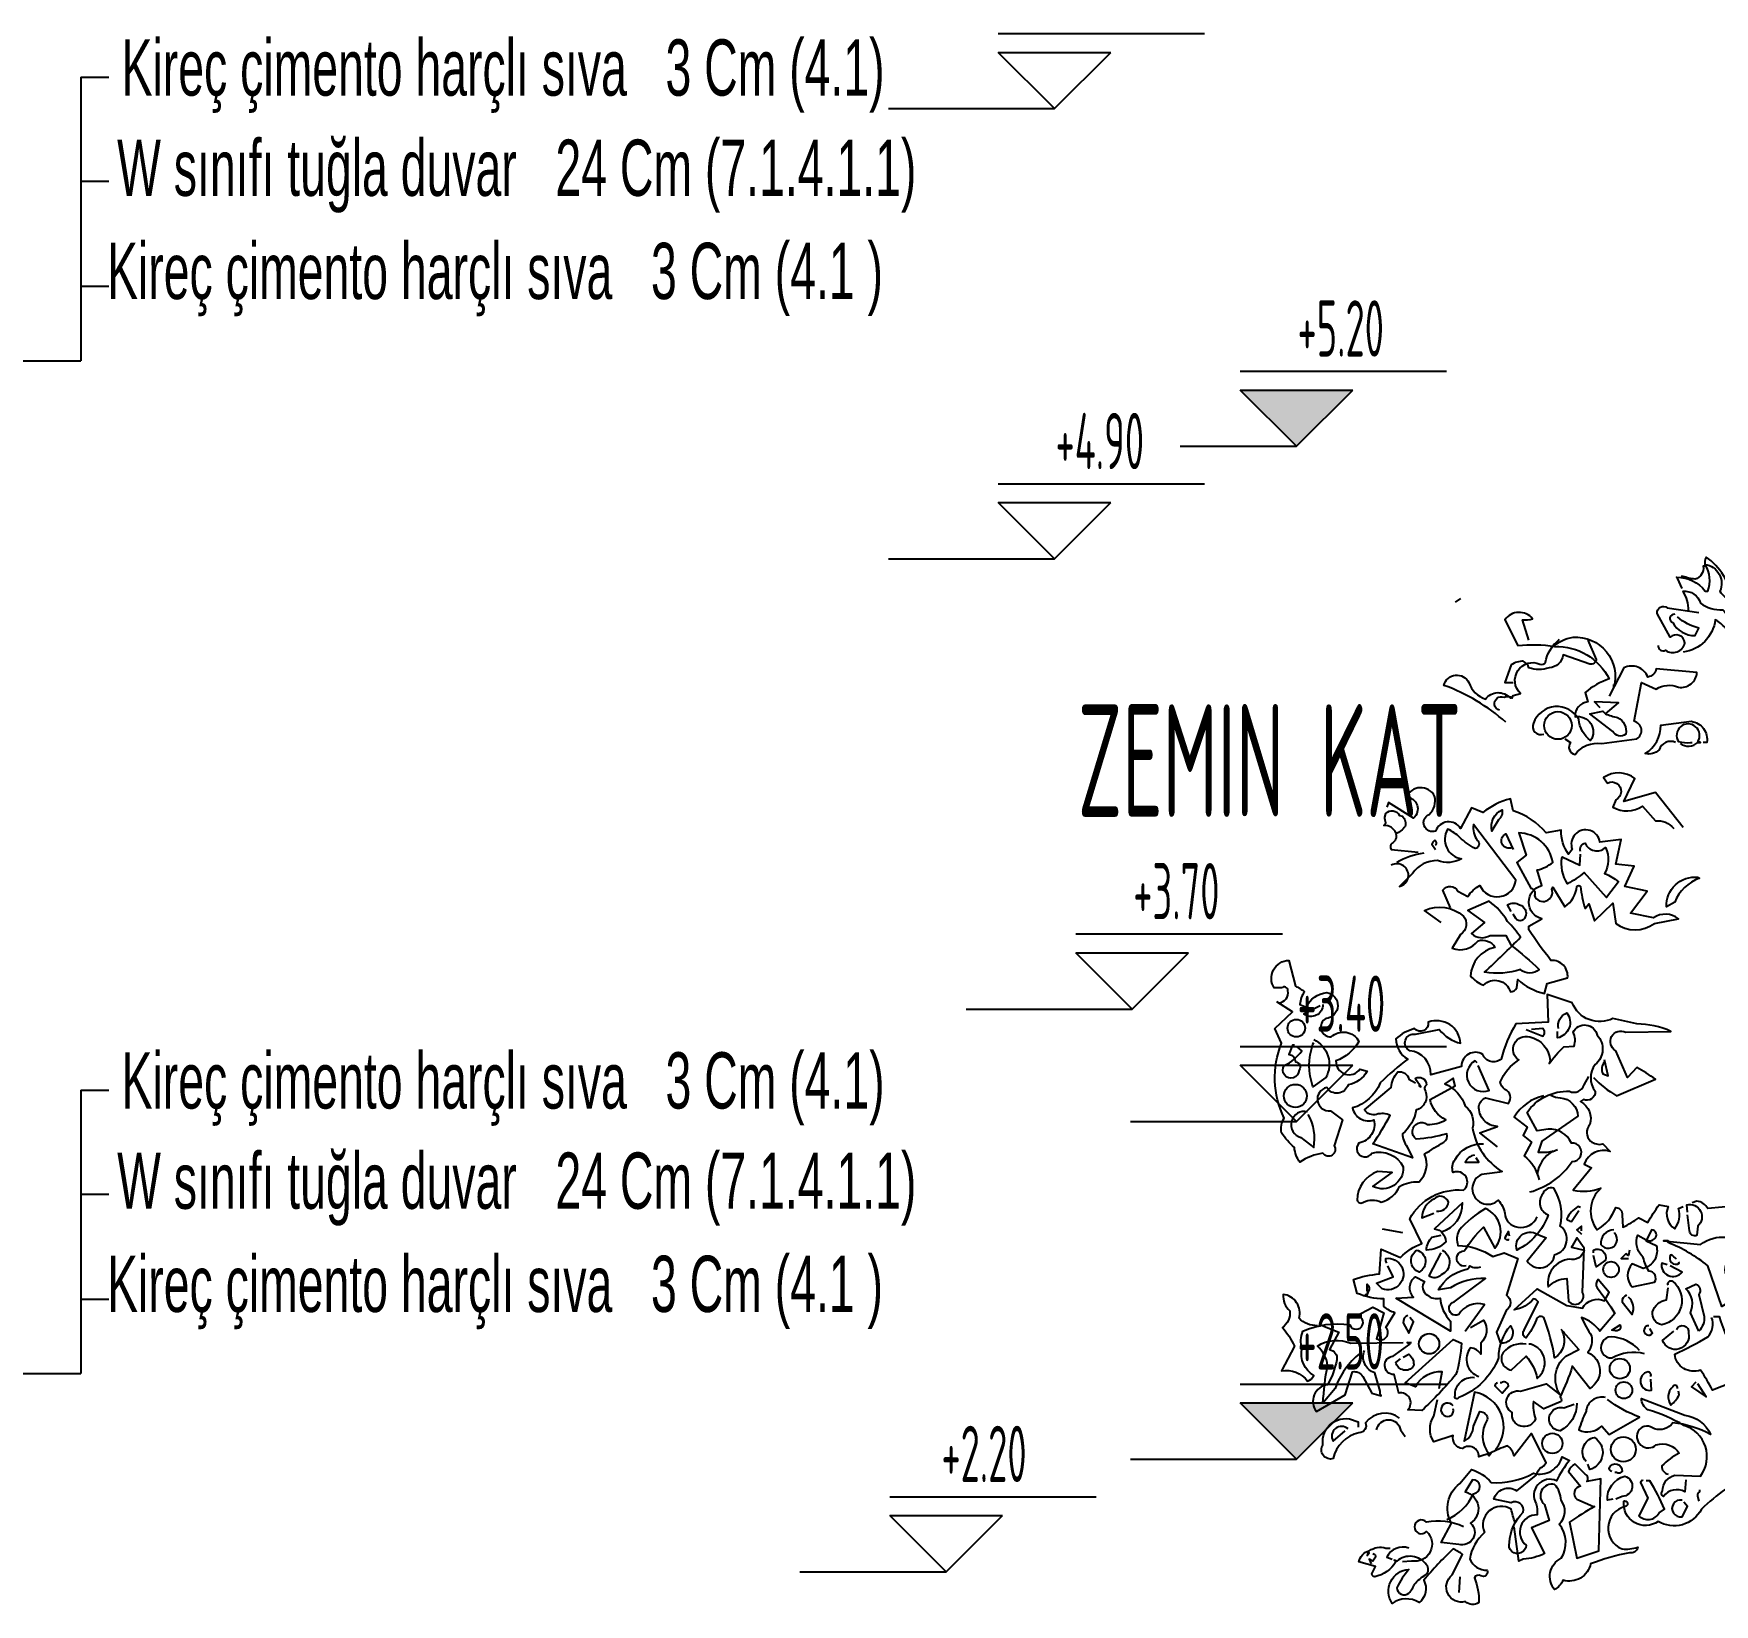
# Model space of a CAD drawing. Extents: x 41749 to 92598, y -24291 to 29432.
# Drawn here: x 73859.2 to 74307.1, y -23156.9 to -22738.2 of the extents above; entities that cross this region are included whole.
import ezdxf

# ---------------------------------------------------------------- set-up
doc = ezdxf.new("R2010")
doc.units = 0
doc.header["$MEASUREMENT"] = 0
doc.layers.get('0').update_dxf_attribs({"linetype": 'CONTINUOUS'})
doc.layers.add('SIVA', color=7, linetype='CONTINUOUS')
doc.styles.add('OLCU', font='isocpeur.ttf', dxfattribs={"width": 0.59})

# ---------------------------------------------------------------- blocks, each defined once
blk = doc.blocks.new('agç2')
at = {"color": 0}
for points in [[(-9.86, 117.97), (-10.16, 118.63), (-10.22, 118.69, -0.240921), (-8.37, 117.79), (-8.19, 117.79, 0.236053), (-8.37, 119.52, -0.5), (-7.41, 117.79, 0.236053), (-6.63, 117.25, 0.211075), (-8.31, 120, 0.162277), (-8.37, 119.4), (-8.49, 119.4, -0.383194), (-9.02, 118.57, -0.056625), (-9.8, 118.75), (-9.92, 118.75)], [(-9.44, 116.53, 0.143021), (-9.8, 117.79, -0.358047), (-8.67, 117.01, 0.172546), (-7.23, 116.59, -0.123093), (-6.63, 115.7), (-4.9, 116.47, -0.40274), (-7.05, 115.4, 0.082748), (-7.71, 115.94, -0.343094), (-9.8, 113.84)], [(-11.41, 114.26, 0.566177), (-10.94, 113.96, 0.534058), (-9.68, 114.44, 0.630219), (-10.64, 114.8), (-11.47, 116.35, -0.679398), (-10.82, 116.71), (-8.78, 116.41)], [(-19.78, 114.62), (-20.2, 115.94, 0.123093), (-19.54, 116, 0.499542), (-21.33, 115.94), (-20.5, 114.26, -0.074951), (-18.11, 114.2, -0.294968), (-14.58, 112.11, 0.096375), (-16.14, 111.22), (-15.96, 110.62, 0.398468), (-16.79, 109.66, -0.659393), (-15.78, 108.11, -0.217575), (-16.55, 109.48, 0.649521), (-19.48, 109.24, 0.661377), (-18.82, 108.53)], [(-10.34, 116.29, 0.926025), (-10.46, 115.76, 0.286789), (-9.02, 114.92), (-8.78, 115.4, -0.120178), (-10.16, 116.12)], [(-21.69, 110.08, -1.044418), (-21.39, 110.92, -0.323349), (-20.86, 110.86), (-20.8, 111.04), (-20.32, 111.16, -0.840088), (-19.06, 113.07, 0.4142), (-18.71, 113.19, -0.154678), (-17.87, 114.62), (-17.81, 114.68)], [(-15.96, 114.62), (-15.42, 113.37, -0.489075), (-15.84, 113.07), (-17.57, 113.67, -0.380188), (-18.47, 112.83, -0.181808), (-19.78, 112.83, 0.224854), (-20.14, 113.25, 0.162277), (-20.92, 113.01), (-21.33, 111.87), (-20.8, 111.87)], [(-18.11, 114.38), (-18.11, 114.2), (-18.11, 114.38), (-18.29, 114.14, -0.162277), (-16.91, 114.8, -0.516235), (-14.28, 111.57), (-14.28, 111.75)], [(-21.27, 109.3, 0.094757), (-25.28, 111.69, -0.699951), (-23.67, 111.87, 0.222214), (-22.59, 110.8, -0.480621), (-20.98, 110.86), (-20.92, 110.92)], [(-17.45, 108.23), (-17.09, 107.99, 0.54657), (-16.79, 107.21, -0.272095), (-15.06, 107.93), (-12.79, 108.23, 0.677032), (-12.97, 109.36), (-12.49, 111.87), (-11.53, 111.45, -0.248367), (-10.1, 111.57, 0.452606), (-8.9, 112.53), (-11.53, 112.77, -0.333328), (-12.07, 112.23, 0.430618), (-13.63, 112.83), (-14.58, 110.98)], [(-14.82, 109.84, 0.021729), (-14.04, 109.6, -0.356949), (-13.51, 108.53, -0.482147), (-14.34, 108.71), (-15.84, 109.84), (-15, 110.02), (-14.82, 109.84)], [(-10.28, 107.99, 0.453766), (-11.35, 107.51, -0.265564), (-12.25, 107.27, 0.264557), (-11.24, 109.12), (-9.26, 109.36, -0.415939), (-8.25, 107.99), (-8.49, 107.99)], [(-9.98, 107.93, 0.366302), (-8.84, 107.99), (-8.67, 107.99), (-8.84, 108.05, 1.810471), (-10.1, 108.05, 0.099014), (-9.32, 107.99), (-9.2, 107.99)], [(-9.8, 102.49), (-11.59, 104.76), (-13.63, 104.16), (-12.91, 105.66, 0.323273), (-14.94, 105.72), (-14.7, 105.36, -1.034378), (-14.16, 104.28), (-14.34, 103.8, 0.280991), (-12.43, 103.86), (-11.59, 102.91, -0.26123), (-10.4, 102.43)], [(-25.46, 96.33), (-26.53, 97.11, -0.294098), (-24.02, 96.75, -0.441696), (-24.2, 95.56), (-24.74, 94.66, 0.332855), (-23.07, 95.14, -0.375732), (-21.99, 94.72, 0.339447), (-23.55, 92.87, 0.128281), (-22.71, 92.27, -0.578079), (-20.98, 91.85, 0.276978), (-20.56, 92.09), (-20.5, 92.63, 0.124008), (-18.76, 91.73), (-18.59, 92.39), (-17.27, 92.75, 0.463104), (-18.35, 93.88, -0.025284), (-19.78, 95.86), (-19.78, 96.1), (-18.94, 96.57, -0.779266), (-18.94, 98.73), (-19.24, 99.74, 0.118973), (-18.23, 100.22, 0.363647), (-20.44, 102.13), (-19.96, 100.7), (-20.56, 100.22), (-19.66, 98.55, -0.5), (-19.42, 98.07, 0.970154), (-18.29, 98.49), (-18.23, 98.61), (-17.45, 97.35, 0.208466), (-16.67, 98.67, -0.5), (-16.43, 98.67, 0.056854), (-16.14, 97.23), (-15.9, 97.53), (-15.54, 96.45), (-14.34, 97.59), (-14.16, 96.27, 0.333328), (-11.65, 96.27), (-10.1, 96.57, 0.334427), (-11.71, 96.63), (-13.21, 96.93), (-12.13, 98.37), (-13.57, 98.67), (-12.97, 99.98), (-14.16, 100.1), (-13.8, 101.71), (-15.18, 101.53, 1.125015), (-16.97, 101.06), (-17.21, 100.76, -0.162277), (-17.69, 102.31), (-18.65, 102.13, 0.14122), (-20.8, 103.57), (-20.98, 104.34, 0.106674), (-22.77, 103.45), (-23.49, 103.75), (-24.2, 102.43, 0.62291), (-25.82, 102.25, -0.972748), (-26.24, 103.33, 0.276978), (-25.88, 104.52, 0.613373), (-27.73, 104.46, -0.688248), (-27.25, 103.09), (-28.86, 104.1), (-28.98, 103.8)], [(-28.39, 102.13, 0.326447), (-29.16, 102.61), (-29.04, 102.79, -0.099014), (-29.1, 103.15), (-29.04, 103.39, -0.522827), (-28.15, 103.27), (-27.97, 103.21, -0.276978), (-27.79, 102.55, -0.123093), (-28.39, 102.07, -0.350769), (-28.63, 101.47, 0.4142), (-28.69, 101.06), (-26.95, 100.88)], [(-22.11, 102.37), (-22.17, 102.25, -0.369919), (-21.51, 103.63, -0.265564), (-21.75, 102.97), (-22.11, 102.37)], [(-24.86, 97.29), (-25.34, 98.43, -0.563461), (-24.38, 98.37), (-23.73, 98.01, -0.132751), (-22.95, 98.73, 0.770752), (-20.62, 99.08), (-23.37, 102.67, 0.176163), (-23.13, 101.65, -0.659393), (-23.25, 101.12, -0.051254), (-24.26, 101.83, 0.123093), (-25.04, 102.37, 0.535172), (-24.14, 100.46, -0.225418), (-25.7, 100.34, 0.260452), (-27.31, 99.5), (-28.15, 98.67, 1.152542), (-28.69, 100.04)], [(-25.82, 101.35, 0.618027), (-25.88, 101.65, 0.162277), (-26.06, 101.41), (-25.82, 101.06)], [(-20.86, 101.18, -1), (-21.27, 102.07), (-20.8, 101.06)], [(-16.43, 100.94, -0.480621), (-16.14, 101.47, 0.516449), (-14.82, 101.18, -0.249695), (-14.88, 99.5, -0.105927), (-13.98, 98.96), (-14.76, 97.95), (-16.2, 99.56, -0.054871), (-17.27, 98.84, -0.192581), (-17.63, 100.58), (-16.49, 100.04), (-16.43, 100.76)], [(-26.59, 100.82, 0.093063), (-28.33, 100.22)], [(-8.78, 99.2), (-8.73, 99.2, 0.20787), (-10.34, 97.65), (-10.88, 97.35, -0.455139), (-8.84, 99.26), (-8.78, 99.2)], [(-20.92, 94.84, -0.033035), (-19.12, 93.29, -0.399994), (-20.32, 93.29, -0.122452), (-22.65, 93.11, 0.012192), (-20.32, 95.38, 0.056335), (-21.16, 96.39, 0.100357), (-22.35, 97.71), (-23.73, 97.11), (-22.65, 96.33), (-23.49, 95.62, 0.349121), (-22.29, 95.5), (-21.27, 95.5), (-20.92, 94.84)], [(-20.92, 97.05), (-21.16, 97.47, -0.309357), (-20.38, 97.47, -0.468369), (-20.02, 96.69, -0.763794), (-20.68, 96.69), (-20.8, 96.87)], [(-35.98, 91.14, 0.475967), (-35.38, 91.91, 0.663971), (-35.8, 92.09), (-36.27, 92.09, -0.578598), (-35.32, 93.88), (-34.9, 92.21, -0.062256), (-34.3, 91.85, 0.15036), (-34.6, 91.02), (-34.18, 90.84, -0.28447), (-32.87, 91.79, -0.892212), (-32.93, 90.12, 0.789642), (-32.57, 88.92, -0.497391), (-30.78, 88.63, -0.176483), (-32.27, 87.37, 0.748825), (-30.72, 86.83), (-30.24, 86.71, -0.225281), (-31.49, 85.82, -0.647598), (-32.87, 85.64, 0.955292), (-32.63, 84.14), (-31.85, 83.55), (-32.39, 81.87, -1), (-33.11, 81.39, 0.125122), (-34.6, 80.8, -0.137939), (-34.96, 81.75, -0.062256), (-35.8, 82.71, -0.18132), (-35.62, 83.67, -0.210037), (-35.8, 88.51), (-36.22, 89.46), (-35.08, 90.54), (-36.1, 91.2)], [(-15.6, 86.29, 0.068298), (-14.1, 85.1), (-11.59, 86.18, 0.035156), (-12.79, 86.95), (-13.39, 86.29), (-14.16, 88.03, -0.984375), (-13.51, 89.22), (-10.58, 89.28, 0.108856), (-12.79, 89.76), (-14.34, 90.12, -0.448303), (-16.97, 91.14), (-18.59, 91.67), (-18.53, 89.88), (-20.62, 89.76, 0.080551), (-21.57, 87.49, -0.524551), (-22.77, 87.79, 0.59317), (-24.14, 87.01), (-26.12, 86.47, 0.390503), (-27.49, 88.03, -0.868866), (-27.13, 89.1), (-25.58, 89.4, 0.173203), (-24.2, 88.51, 0.499069), (-26.29, 89.88, -0.72995), (-27.19, 89.46, 0.115616), (-28.39, 88.8, 0.276978), (-27.61, 87.49, 0.033035), (-29.4, 85.94, -0.228363), (-31.2, 84.32, 0.456192), (-29.82, 83.55, -0.433426), (-30.78, 82.05, 1.078903), (-29.94, 81.39, -0.36409), (-27.91, 80.5, -0.580322), (-29.88, 79.24), (-28.63, 80.14), (-29.58, 80.2, 0.321106), (-30.9, 78.35, 0.566177), (-30.48, 78.23, -0.211075), (-29.34, 78.23, 0.243835), (-28.15, 79.24, -0.145935), (-26.89, 79.54, 0.321701), (-26.53, 81.33, -0.013153), (-25.28, 82.11, 0.333328), (-25.1, 82.65, -0.053406), (-27.07, 82.29, -1.029831), (-26.35, 83.25, 0.141342), (-25.16, 83.55, -0.23027), (-26.18, 84.86), (-24.56, 85.76), (-24.68, 86.24), (-25.22, 85.88, -0.215332), (-23.9, 84.44, -0.302765), (-23.43, 83.01, 0.214661), (-21.51, 80.2, -0.032745), (-22.83, 80.02, 1.185196), (-21.75, 78.35, -0.115112), (-21.33, 77.51, 0.379791), (-20.5, 76.61, 0.362045), (-19.24, 77.27)], [(-33.11, 91.02, -0.637756), (-34.36, 90.42), (-33.29, 90.96)], [(-17.87, 89.46, -0.350769), (-17.33, 90.48, -0.561172), (-17.93, 88.86), (-17.93, 89.28)], [(-21.81, 81.81), (-22.95, 82.71), (-21.81, 83.13, -0.43013), (-23.01, 84.44, -0.263626), (-22.59, 84.98), (-21.1, 84.62, 0.489075), (-21.33, 85.52, -0.178345), (-21.63, 86, -0.14975), (-20.44, 87.43, -0.856918), (-19.72, 88.92, -0.338852), (-18.41, 87.37), (-18.47, 87.19, -0.055374), (-17.51, 88.27), (-16.85, 88.33, 0.195877), (-16.91, 89.22, -0.724503), (-15.36, 89.04, -0.43483), (-15.48, 87.13, 0.345184), (-15.48, 85.4, -0.544022), (-16.25, 84.86), (-16.43, 84.74, -0.362045), (-15.84, 83.25, 0.396576), (-15.78, 82.17, 0.236053), (-15, 81.99), (-14.52, 81.51, 0.401123), (-16.2, 80.68), (-15.72, 80.44), (-16.91, 79, 0.137604), (-15.12, 79.12, 0.396027), (-15.36, 76.43, 0.180374), (-14.16, 77.87, -0.463791), (-13.75, 77.39), (-13.69, 76.61, 0.051575), (-12.67, 77.21), (-12.07, 76.91, -0.023788), (-11.35, 78.05), (-10.76, 77.93, 0.368179), (-10.34, 76.49, 0.264557), (-10.1, 77.81), (-9.8, 77.93)], [(-19.96, 89.4), (-18.88, 88.98, 0.5), (-18.88, 89.46), (-19.6, 89.4)], [(-34.96, 88.39), (-35.08, 88.39), (-35.32, 87.79, -0.38205), (-34.9, 87.31, -0.618027), (-34.66, 86.77, -1.341293), (-35.62, 87.07, 0.132751), (-34.48, 88.03), (-34.78, 88.27)], [(-33.71, 88.75, -0.432632), (-32.93, 86.29), (-33.76, 85.7, -0.173904), (-33.76, 88.45), (-33.71, 88.57)], [(-23.13, 87.25), (-23.25, 87.37, 0.940445), (-22.35, 85.46), (-23.07, 87.07)], [(-14.88, 87.31, 0.292984), (-15, 86.53), (-14.64, 86.41), (-14.88, 87.43)], [(-26.89, 85.88), (-26.89, 85.76), (-26.77, 85.7, -0.051575), (-27.13, 86.24, -0.580322), (-26.41, 85.82, 0.442368), (-26.47, 85.4, -0.445358), (-27.07, 84.2, -0.177689), (-27.97, 82.65, 0.15036), (-27.67, 81.81), (-27.31, 81.1), (-29.88, 81.99, 0.019806), (-28.75, 83.84, 0.195877), (-29.64, 83.9, -0.32045), (-30.42, 84.2), (-28.69, 85.64, -0.171616), (-28.27, 86.65, -0.427887), (-27.55, 86.18), (-27.13, 85.94)], [(-19.72, 78.88, 0.179703), (-16.97, 80.86, 1.048752), (-17.03, 82.05, 0.319077), (-18.53, 82.95), (-19.24, 82.83), (-19.9, 84.02, -0.261322), (-17.15, 85.4, 0.45993), (-16.2, 85.82), (-15.9, 86.35)], [(-18.82, 85.1, 0.203552), (-20.74, 83.73), (-19.9, 83.07), (-20.14, 82.53), (-19.6, 82.11), (-20.08, 81.22, -0.169113), (-19.12, 79.66)], [(-18.35, 85.16, 0.15036), (-17.75, 84.98, -0.384125), (-16.61, 83.78), (-18.94, 82.17), (-19.18, 81.45, 0.045349), (-18.23, 81.51), (-17.93, 81.63)], [(-34.12, 84.08, 0.975662), (-34.54, 82.41), (-33.71, 81.75, 0.17128), (-34.06, 83.9)], [(-33.47, 70.22, -0.206955), (-34.66, 70.7, 0.457672), (-35.68, 72.25, 0.243301), (-35.26, 71.18, -0.282349), (-35.74, 70.1, -0.081024), (-34.96, 68.9), (-35.8, 67.29, -0.303375), (-34.12, 66.63, 0.224854), (-33.71, 66.99, -0.311218), (-34.48, 68.73, -0.155243), (-34.42, 69.86, -0.142853), (-31.37, 70.28, 1.280762), (-30.66, 70.76), (-31.02, 70.82), (-29.88, 71.41), (-29.16, 71.06), (-29.64, 69.38, 0.904984), (-29.04, 70.1), (-28.45, 71.06, -0.135742), (-29.16, 71.47), (-29.16, 71.95, -0.08728), (-30.9, 72.31), (-31.14, 73.21, -0.068298), (-29.46, 73.57), (-29.34, 75.18), (-28.09, 74.64, -0.111496), (-26.71, 75.54), (-27.49, 77.15, -0.299683), (-24.02, 79, 0.876053), (-24.68, 80.14, -0.268112), (-24.56, 80.98, -0.290573), (-22.71, 81.99)], [(-23.31, 81.27, 0.25296), (-23.9, 80.8), (-23.01, 80.8), (-23.19, 81.1)], [(-18.29, 81.57), (-18.23, 81.51, 0.247803), (-19.24, 80.02)], [(-25.76, 77.63, 0.403595), (-24.98, 78.23, 0.566177), (-25.94, 78.41, 0.2939), (-26.71, 77.21), (-25.94, 77.51)], [(-19.24, 76.14), (-18.65, 75.9), (-19.9, 74.4, 0.693726), (-18.11, 74.82, 0.640244), (-17.75, 76.67, 0.209961), (-18.17, 79.12, 0.4142), (-18.88, 78.76, 0.502121), (-18.53, 77.39, -0.199463), (-20.56, 75.12, -0.690872), (-19.24, 76.14)], [(-25.4, 76.31, 0.335266), (-24.08, 78.17), (-25.88, 76.49, -0.380188), (-25.16, 75.66, -0.218826), (-26.41, 75.12, -0.173203), (-26.06, 75.96), (-25.46, 76.08)], [(-23.84, 74.1, -1.144211), (-23.96, 75.06, -0.070038), (-22.71, 76.61), (-21.99, 75.24, 0.501633), (-22.59, 77.81, 0.085571), (-24.32, 76.37, 0.186783), (-24.38, 75.42, -0.14386), (-22.11, 74.7), (-21.39, 74.94), (-20.5, 74.58), (-21.22, 72.19, -0.506302), (-21.22, 71.24), (-21.87, 69.8), (-21.63, 69.14, 0.762985), (-20.98, 70.22, 0.185364), (-21.75, 68.13, -0.20929), (-24.32, 65.56, -1), (-24.56, 65.68, -0.463791), (-23.31, 66.87)], [(-16.43, 77.87), (-16.61, 77.93, 0.132751), (-17.33, 77.15, 0.236053), (-17.03, 76.97), (-16.55, 77.69)], [(-3.41, 75.66, -0.923187), (-2.51, 75.06, -0.205933), (-4.42, 75.78, 0.618027), (-4.3, 76.02, 0.123093), (-5.26, 75.9, 0.111496), (-5.02, 74.76, -0.361099), (-6.16, 73.15, -0.656662), (-5.74, 74.76, 0.887543), (-6.69, 73.09, -0.427811), (-7.29, 71.47), (-8.19, 74.1, 0.077148), (-10.76, 75.6), (-10.76, 75.72), (-11.06, 75.72), (-8.67, 75.48, -0.386002), (-5.44, 75.18, 0.310577), (-4.9, 75.66, 0.21463), (-6.16, 76.14, -0.608597), (-6.33, 77.99), (-8.19, 77.81, 0.236053), (-8.9, 78.29), (-9.2, 78.17)], [(-9.5, 77.57), (-9.56, 78.05, -0.775711), (-8.84, 76.67), (-8.9, 76.08, -0.566177), (-9.38, 76.37), (-9.5, 77.39)], [(-21.04, 76.02), (-21.1, 76.31), (-21.33, 75.9, 0.4142), (-21.1, 75.78), (-21.1, 75.84)], [(-14.28, 76.43, 0.437042), (-15.12, 75.48, 1.073196), (-14.22, 76.2), (-14.22, 76.25)], [(-12.19, 75.78, 0.323349), (-11.65, 75.84, 0.697281), (-11.83, 76.43), (-12.19, 75.72), (-11.53, 75.42, -0.421158), (-12.37, 73.92), (-13.09, 74.22, 0.400543), (-13.09, 72.73), (-11.65, 73.03, 0.60791), (-12.01, 73.75, -0.092926), (-12.37, 74.64, -0.257919), (-12.79, 75.9), (-12.73, 76.08), (-12.19, 75.78)], [(-27.07, 75.12, -0.701004), (-26.89, 73.69, -0.468369), (-27.31, 74.82), (-27.07, 75.12)], [(-25.4, 75.12, -0.632828), (-25.46, 73.51, -0.388977), (-26.24, 73.45), (-25.46, 74.94)], [(-16.97, 75.36), (-17.03, 75.3), (-16.2, 75.12, -0.422256), (-17.15, 74.52, 0.445663), (-18.53, 72.73, -0.209656), (-17.33, 73.27), (-17.21, 71.83, 0.945984), (-16.31, 72.37), (-16.2, 75.24), (-16.67, 75.9), (-16.97, 75.36)], [(-15.6, 74.94), (-15.6, 75.12, -0.669312), (-14.82, 74.46), (-15.42, 74.04), (-15.6, 74.76)], [(-28.98, 74.28, -0.236053), (-29.04, 74.58, -1.2724), (-29.28, 72.61), (-29.64, 72.97), (-28.57, 73.39), (-28.92, 74.1)], [(-23.9, 69.86), (-22.65, 71.59, 0.345856), (-24.32, 70.94, -1.086792), (-24.62, 71.77), (-22.59, 73.27, 0.147873), (-24.86, 72.67), (-25.64, 72.55, -0.205246), (-23.9, 73.86, 0.343094), (-23.61, 74.1, 0.248367), (-22.89, 74.04)], [(-10.82, 74.16), (-11.18, 74.28, 0.784103), (-9.86, 73.69), (-10.64, 74.1)], [(-10.22, 74.52, 0.099014), (-10.58, 74.82, 0.895035), (-10.04, 74.28), (-10.1, 74.34)], [(-28.39, 72.01), (-27.25, 72.07, -0.451447), (-27.13, 73.39), (-26.53, 73.09, 0.461777), (-26.35, 72.19, 0.236053), (-25.52, 72.01, 0.176865), (-24.86, 70.52), (-24.86, 69.86), (-28.39, 72.01)], [(-17.63, 69.86, -0.38205), (-18.11, 68.13, 0.053894), (-18.82, 70.76, 0.566177), (-19.3, 70.58, -0.062256), (-19.96, 69.44, -0.535172), (-20.08, 69.92), (-19.18, 71.77, 0.236053), (-19.48, 71.95, -0.164429), (-20.74, 71.24), (-19.24, 72.61), (-17.33, 71.53), (-16.31, 71.35, -0.400864), (-14.88, 71.83), (-14.58, 72.37), (-15.3, 73.21, 0.343094), (-15.36, 72.67, -0.040558), (-14.22, 71), (-15.18, 69.86, 0.162277), (-16.37, 70.76, 0.038391), (-15.72, 69.56, -0.212204), (-15.96, 68.49, -0.615097), (-15.84, 66.16), (-16.97, 67.59, -0.03656), (-17.75, 65.62, -0.236053), (-17.69, 65.32), (-18.82, 64.84), (-19.48, 65.32, 0.109772), (-19.36, 64.18, -0.906464), (-20.86, 64.6, -0.872879), (-20.32, 65.98), (-18.65, 66.45), (-17.75, 65.74, -0.380005), (-17.39, 68.25), (-16.55, 68.67), (-17.69, 69.98)], [(-10.76, 72.85, -0.780762), (-10.46, 73.09, -0.63501), (-11.18, 70.28, -0.403961), (-11.77, 71.12, -0.290024), (-10.88, 71.89), (-10.76, 72.67)], [(-30.18, 72.43), (-30.3, 72.13), (-30.36, 72.25, 0.618027), (-30.24, 72.49), (-30.24, 72.91, -0.369919), (-30.18, 72.43)], [(-13.45, 72.19, 0.355026), (-13.75, 71.77), (-13.09, 70.94, 0.313034), (-13.33, 72.07)], [(-8.78, 69.86), (-9.32, 71.06, 0.335037), (-9.62, 72.61), (-8.96, 72.91, -0.5), (-8.78, 72.25), (-8.43, 70.82, -0.220596), (-8.78, 69.86)], [(-27.61, 70.88, 0.38205), (-27.91, 70.4), (-27.55, 69.74), (-27.25, 70.46), (-27.49, 70.76)], [(-7.83, 70.82), (-7.47, 70.82, 0.014771), (-6.39, 68.07, -0.94693), (-6.69, 66.51), (-7.89, 66.04, 0.033691), (-8.67, 67.35, -0.489075), (-10.34, 68.37, 0.024368), (-8.19, 69.5, 0.28447), (-7.95, 70.76)], [(-33.11, 70.22), (-32.09, 69.8), (-32.69, 68.67, -0.4142), (-32.21, 68.01, -0.077194), (-32.81, 66.39, 0.59314), (-33.53, 64.66), (-31.67, 65.74), (-31.2, 67.23, -0.333328), (-30.54, 66.93), (-29.94, 65.86), (-29.34, 65.68, -0.236053), (-29.4, 65.98), (-29.76, 67.17, -0.442368), (-30.42, 68.61)], [(-23.55, 70.1), (-22.71, 70.58, -0.359619), (-22.89, 69.08), (-22.89, 68.37, 0.236053), (-23.55, 68.78, 0.533035), (-23.01, 66.93)], [(-14.34, 69.98), (-14.4, 69.92), (-13.86, 70.28, -0.854492), (-14.34, 69.98)], [(-12.01, 70.22, 1.704361), (-11.77, 69.74), (-11.95, 70.04)], [(-10.22, 69.98, -0.909286), (-9.44, 69.74, -0.934128), (-11.12, 69.26), (-10.4, 69.86)], [(-30.72, 68.43, 0.137131), (-32.33, 66.16), (-33.11, 65.2, -0.032974), (-32.81, 67.65, 0.170273), (-33.47, 68.9, -0.248367), (-31.31, 69.08), (-27.91, 69.14)], [(-25.58, 66.16), (-25.4, 67.23, 0.282669), (-27.13, 66.27), (-27.79, 66.51), (-24.68, 69.32), (-24.14, 69.08, -0.057053), (-24.5, 67.05, -0.026291), (-26.71, 64.72), (-27.61, 64.78, 0.738571), (-28.21, 65.86), (-28.51, 67.05, -0.953979), (-28.57, 68.25), (-27.49, 69.02), (-27.67, 69.14), (-27.37, 69.14)], [(-19.96, 69.02, 0.261322), (-21.45, 68.49, 0.537704), (-20.92, 67.35), (-19.96, 68.25, -0.134644), (-19.24, 66.81, 0.615494), (-19.66, 69.02), (-19.78, 69.02)], [(-12.61, 68.61, 0.204559), (-14.46, 69.5, 1.007538), (-14.4, 68.13, -0.199997), (-12.31, 68.43)], [(-27.91, 68.19), (-27.55, 68.37, -0.282349), (-27.25, 67.59, -0.636856), (-28.39, 67.83), (-28.09, 68.07)], [(-21.81, 66.51, 0.333328), (-21.99, 66.33), (-21.51, 65.86), (-21.1, 66.33, 0.630219), (-21.57, 66.51), (-21.63, 66.51)], [(-11.89, 66.93, 0.535172), (-12.07, 67.23, 1), (-11.83, 66.04), (-11.89, 66.75)], [(-25.1, 57.67, 0.193268), (-23.37, 59.34, 1), (-23.43, 60.24), (-23.9, 59.46, -0.647644), (-23.55, 57.43, -0.795288), (-24.32, 56.06), (-25.46, 56.18), (-24.8, 57.43, -0.37175), (-24.26, 60), (-23.49, 60.9, -0.154297), (-22.23, 60.06, 0.143036), (-19.48, 60.66, 0.416412), (-17.63, 61.73), (-17.15, 61.49, 0.064804), (-17.99, 60.18, 0.7435), (-19.3, 58.69, -0.07106), (-19.24, 57.97, 0.711472), (-19.96, 56, -1.156403), (-21.04, 56.18, -0.187744), (-20.14, 58.15, 0.647598), (-20.92, 58.75), (-22.05, 58.98, -0.524124), (-20.56, 59.52), (-19.3, 60.54, -0.219635), (-18.82, 61.14), (-18.65, 61.37), (-19.6, 63.23), (-20.74, 61.79, 0.158417), (-21.16, 62.45, 0.01886), (-22.29, 61.97), (-23.01, 61.73, 0.622437), (-24.08, 62.27, -0.457672), (-24.68, 63.11), (-25.94, 62.69, -0.285706), (-25.94, 64.36), (-25.7, 65.44)], [(-21.93, 62.21, 0.578384), (-23.31, 65.92), (-23.96, 62.75, 0.269913), (-23.37, 63.71), (-22.95, 64.66, -0.455139), (-22.47, 64.12, 0.328934), (-22.35, 61.91)], [(-14.82, 65.56, 0.462555), (-16.08, 64.66, 0.034729), (-16.55, 63.47, 0.307983), (-15.06, 63.71), (-14.58, 63.17), (-12.61, 64.3, -0.078186), (-14.7, 65.44)], [(-9.62, 60.24), (-9.68, 59.46, 0.383194), (-11.06, 59.16, -0.566177), (-11.12, 59.52, -0.347336), (-10.34, 60.54), (-8.67, 60.48, 0.522125), (-9.74, 63.76, 0.062256), (-12.07, 64.78, -0.259125), (-12.49, 65.5), (-9.68, 64.42, -0.262924), (-8.01, 63.17, 0.097885), (-10.46, 63.94, -0.315216), (-11.65, 63.53, 0.4142), (-12.67, 63.47, 0.882782), (-11.53, 62.51, -0.333328), (-10.04, 61.97, 0.076187), (-11.18, 61.14, 0.369919), (-10.76, 60.6)], [(-10.16, 66.16, 0.926025), (-10.46, 66.27, 0.396576), (-10.58, 65.08, 0.099014), (-10.04, 65.74), (-10.1, 65.98)], [(-28.15, 64.24, 0.401978), (-30.36, 63.94, -0.535172), (-30.78, 63.29, 0.285706), (-32.45, 61.61, -0.700424), (-33.11, 62.51, -0.60141), (-31.02, 64.06), (-30.84, 64), (-30.84, 63.65)], [(-24.68, 65.02, 2.427765), (-24.8, 64.42, 0.302765), (-24.68, 64.84)], [(-16.67, 65.2, -0.276978), (-17.75, 63.41, -1.112411), (-17.51, 64.9), (-16.85, 65.14)], [(-31.49, 63.53, 0.873947), (-32.45, 62.75), (-31.67, 63.41)], [(-29.64, 63.47, -0.849075), (-28.09, 63.47), (-27.79, 63.05)], [(-16.08, 61.43, -0.563461), (-15.54, 62.99, -0.649872), (-15.84, 60.9), (-15.96, 61.25)], [(-15.6, 58.51), (-15.54, 58.51, 0.023788), (-17.15, 57.49), (-16.67, 55.16), (-15.24, 55.64), (-15.12, 60.3), (-16.02, 60.12, 0.45993), (-16.14, 60.6), (-16.79, 61.25, 0.219635), (-17.21, 60.78), (-16.43, 59.82, 0.677032), (-16.67, 58.98), (-15.6, 58.51)], [(-14.4, 60.78, -0.4142), (-14.58, 61.02, -0.868622), (-13.75, 60.78, -0.489075), (-14.1, 60.72), (-14.22, 60.72)], [(-7.05, 59.64, 0.037994), (-8.61, 58.33, -0.432571), (-11.41, 57.55, -0.653381), (-13.63, 58.86, -1.198212), (-13.57, 58.51, 0.717178), (-13.75, 55.76, 0.099014), (-12.73, 55.88, -0.439896), (-13.27, 55.52, 0.044022), (-15.78, 54.8, -0.432632), (-17.57, 53.73, -0.169403), (-18.11, 53.13, -0.48349), (-17.69, 55.16, 0.322495), (-17.81, 57.37, 0.382629), (-17.69, 58.92, 0.171616), (-18.11, 59.94, 0.801453), (-18.76, 58.63), (-18.47, 57.61), (-19.6, 57.13), (-18.76, 55.46, -0.092056), (-20.14, 55.1), (-20.44, 54.98), (-20.74, 57.19)], [(-14.34, 58.98), (-14.7, 58.92, -0.352295), (-13.57, 60.48, -0.860382), (-13.75, 59.16), (-14.16, 58.98)], [(-12.37, 60.18, 0.618027), (-12.55, 60.06), (-12.07, 59.04), (-12.67, 57.91, 0.492645), (-11.35, 58.09), (-11, 58.33, 0.039658), (-11.95, 60.18), (-12.19, 60.18)], [(-9.86, 58.92, 1.222214), (-9.86, 57.85), (-9.5, 58.51), (-9.74, 58.8)], [(-8.73, 59.58), (-8.73, 59.46, 0.4142), (-8.84, 59.1), (-8.78, 58.86)], [(-20.68, 57.49, -0.038391), (-20.92, 58.33, 0.746384), (-22.65, 56.83, 0.174225), (-23.61, 55.1, 0.297256), (-22.47, 54.38, -0.690201), (-22.89, 54.02, 0.4142), (-23.31, 53.9, -0.101105), (-23.01, 52.29, -0.329758), (-23.9, 52.35, -0.819794), (-24.74, 54.08), (-24.08, 55.4, 0.090164), (-24.68, 55.76, 0.033295), (-26.59, 53.73, -0.376038), (-26.89, 52.29, 0.309357), (-28.63, 52.23, -0.577087), (-27.55, 54.44, 0.060913), (-28.33, 53.25, 0.595963), (-27.55, 52.89, 0.090164), (-27.19, 53.49, -0.069427), (-26.47, 54.08, 0.449051), (-26.41, 54.74, 0.431824), (-28.33, 54.98), (-28.51, 55.04), (-28.39, 54.92, -0.206619), (-29.76, 53.96, -0.333328), (-29.94, 54.14), (-29.7, 54.62), (-30.78, 54.92, -0.309357), (-30.12, 55.64, -0.236053), (-29.04, 55.82), (-28.75, 55.82)], [(-24.02, 57.19, 0.172379), (-26.41, 57.49, 2.599991), (-26.41, 56.89, -0.757538), (-27.37, 54.98), (-27.97, 54.92)], [(-27.55, 55.82, 0.386597), (-28.98, 55.22), (-28.63, 55.1)], [(-29.88, 55.46, -0.4142), (-29.7, 55.22), (-29.88, 54.98), (-30.12, 55.1), (-30, 54.8)]]:
    blk.add_lwpolyline(points, format="xyb", dxfattribs=at)
for points in [[(-24.2, 117.31), (-24.56, 117.07)], [(-21.22, 111.04), (-21.33, 110.92), (-21.22, 111.04)], [(-14.82, 109.84), (-13.98, 110.56), (-15.54, 110.62), (-15.18, 110.26)], [(-29.28, 76.49), (-27.97, 76.25)], [(-16.37, 76.37), (-16.37, 76.67), (-16.67, 76.43), (-16.37, 76.14)], [(-13.27, 75.12), (-13.33, 74.76), (-13.51, 74.88), (-13.8, 74.58), (-13.33, 74.58)], [(-17.63, 69.86), (-17.51, 69.8), (-17.51, 69.74)], [(-8.96, 66.57), (-9.26, 66.27), (-8.31, 65.62), (-8.84, 66.45)], [(-22.23, 61.97), (-22.35, 61.79), (-22.41, 61.91)], [(-30.18, 55.58), (-30.24, 55.34), (-30.12, 55.52), (-30.18, 55.58)], [(-24.26, 53.96), (-24.32, 52.95)]]:
    blk.add_lwpolyline(points, dxfattribs=at)
for centre, radius in [((-17.9, 109.09), 0.896), ((-34.84, 89.49), 0.568), ((-34.9, 85.1), 0.747), ((-14.46, 73.86), 0.508), ((-26.24, 69.05), 0.657), ((-13.89, 67.44), 0.657), ((-13.63, 66.04), 0.538), ((-18.26, 62.6), 0.657), ((-13.66, 62.21), 0.807)]:
    blk.add_circle(centre, radius, dxfattribs=at)

msp = doc.modelspace()

# ---------------------------------------------------------------- hatches: boundary and pattern name
at = {"layer": 'SIVA', "linetype": 'ByBlock', "ltscale": 1.5}
for points in [[(74180.77377, -22833.22794), (74195.77377, -22848.22794), (74210.77377, -22833.22794)], [(74180.77377, -23103.22794), (74195.77377, -23118.22794), (74210.77377, -23103.22794)]]:
    msp.add_hatch(color=256, dxfattribs=at).paths.add_polyline_path(points)

# ---------------------------------------------------------------- linework, layer by layer
for p, q in [((73871.84607, -22749.8572), (73871.83279, -22825.42782)), ((73871.84607, -22749.8572), (73879.27078, -22749.8572)), ((73871.84045, -22777.59342), (73879.27078, -22777.59342)), ((73871.83479, -22805.56177), (73879.27078, -22805.56177)), ((73830.47336, -22825.42782), (73871.83279, -22825.42782)), ((73871.84607, -23019.8572), (73871.83279, -23095.42782)), ((73871.84607, -23019.8572), (73879.27078, -23019.8572)), ((73871.84045, -23047.59342), (73879.27078, -23047.59342)), ((73871.83479, -23075.56177), (73879.27078, -23075.56177)), ((73830.47336, -23095.42782), (73871.83279, -23095.42782))]:
    msp.add_line(p, q)
at = {"layer": 'SIVA'}
for p, q in [((74116.27901, -22738.22794), (74171.27901, -22738.22794)), ((74116.27901, -22743.22794), (74146.27901, -22743.22794)), ((74131.27901, -22758.22794), (74116.27901, -22743.22794)), ((74131.27901, -22758.22794), (74146.27901, -22743.22794)), ((74086.99584, -22758.22794), (74131.27901, -22758.22794)), ((74180.77377, -22828.22794), (74235.77377, -22828.22794)), ((74195.77377, -22848.22794), (74180.77377, -22833.22794)), ((74180.77377, -22833.22794), (74210.77377, -22833.22794)), ((74195.77377, -22848.22794), (74210.77377, -22833.22794)), ((74164.7912, -22848.22794), (74195.77377, -22848.22794)), ((74116.27901, -22858.22794), (74171.27901, -22858.22794)), ((74116.27901, -22863.22794), (74146.27901, -22863.22794)), ((74131.27901, -22878.22794), (74116.27901, -22863.22794)), ((74131.27901, -22878.22794), (74146.27901, -22863.22794)), ((74086.99584, -22878.22794), (74131.27901, -22878.22794)), ((74136.9998, -22978.22794), (74191.9998, -22978.22794)), ((74151.9998, -22998.22794), (74136.9998, -22983.22794)), ((74136.9998, -22983.22794), (74166.9998, -22983.22794)), ((74151.9998, -22998.22794), (74166.9998, -22983.22794)), ((74107.71663, -22998.22794), (74151.9998, -22998.22794)), ((74180.77377, -23008.22794), (74235.77377, -23008.22794)), ((74195.77377, -23028.22794), (74180.77377, -23013.22794)), ((74180.77377, -23013.22794), (74210.77377, -23013.22794)), ((74195.77377, -23028.22794), (74210.77377, -23013.22794)), ((74151.4906, -23028.22794), (74195.77377, -23028.22794)), ((74180.77377, -23098.22794), (74235.77377, -23098.22794)), ((74195.77377, -23118.22794), (74180.77377, -23103.22794)), ((74180.77377, -23103.22794), (74210.77377, -23103.22794)), ((74195.77377, -23118.22794), (74210.77377, -23103.22794)), ((74151.4906, -23118.22794), (74195.77377, -23118.22794)), ((74151.4906, -23118.22794), (74195.77377, -23118.22794)), ((74087.38435, -23128.22824), (74142.38435, -23128.22824)), ((74087.38435, -23133.22824), (74117.38435, -23133.22824)), ((74102.38435, -23148.22824), (74087.38435, -23133.22824)), ((74102.38435, -23148.22824), (74117.38435, -23133.22824)), ((74063.39676, -23148.22824), (74102.38435, -23148.22824))]:
    msp.add_line(p, q, dxfattribs=at)

# ---------------------------------------------------------------- block references
at = {"layer": 'SIVA', "xscale": 4.11600000000908, "yscale": 4.11600000000908, "zscale": 4.11600000000908}
msp.add_blockref('agç2', (74339.10887, -23371.6716), dxfattribs=at)

# ---------------------------------------------------------------- texts
at = {"layer": 'SIVA', "style": 'OLCU', "width": 0.5}
for s, height, p in [('+5.20', 15, (74196.03929, -22824.32417)), ('+4.90', 15, (74131.54454, -22854.32417)), ('ZEMIN KAT', 30, (74137.48358, -22947.01661)), ('+3.70', 15, (74152.26533, -22974.32417)), ('+3.40', 15, (74196.03929, -23004.32417)), ('+2.50', 15, (74196.03929, -23094.32417)), ('+2.20', 15, (74101.14988, -23124.32447))]:
    msp.add_text(s, height=height, dxfattribs=at).set_placement(p)
at = {"layer": 'SIVA', "char_height": 15, "attachment_point": 3, "style": 'OLCU'}
for s, insert in [('{\\fArial|b0|i0|c162|p34;Kireç çimento harçlı sıva   3 Cm (4.1)}', (74085.99853, -22739.76306)), ('{\\fArial|b0|i0|c162|p34;W sınıfı tuğla duvar   24 Cm (7.1.4.1.1)}', (74094.46472, -22766.48303)), ('{\\fArial|b0|i0|c162|p34;Kireç çimento harçlı sıva   3 Cm (4.1 )}', (74085.564, -22793.98885)), ('{\\fArial|b0|i0|c162|p34;Kireç çimento harçlı sıva   3 Cm (4.1)}', (74085.99853, -23009.76306)), ('{\\fArial|b0|i0|c162|p34;W sınıfı tuğla duvar   24 Cm (7.1.4.1.1)}', (74094.46472, -23036.48303)), ('{\\fArial|b0|i0|c162|p34;Kireç çimento harçlı sıva   3 Cm (4.1 )}', (74085.564, -23063.98885))]:
    msp.add_mtext(s, dxfattribs=dict(at, insert=insert))

doc.saveas('drawing.dxf')
